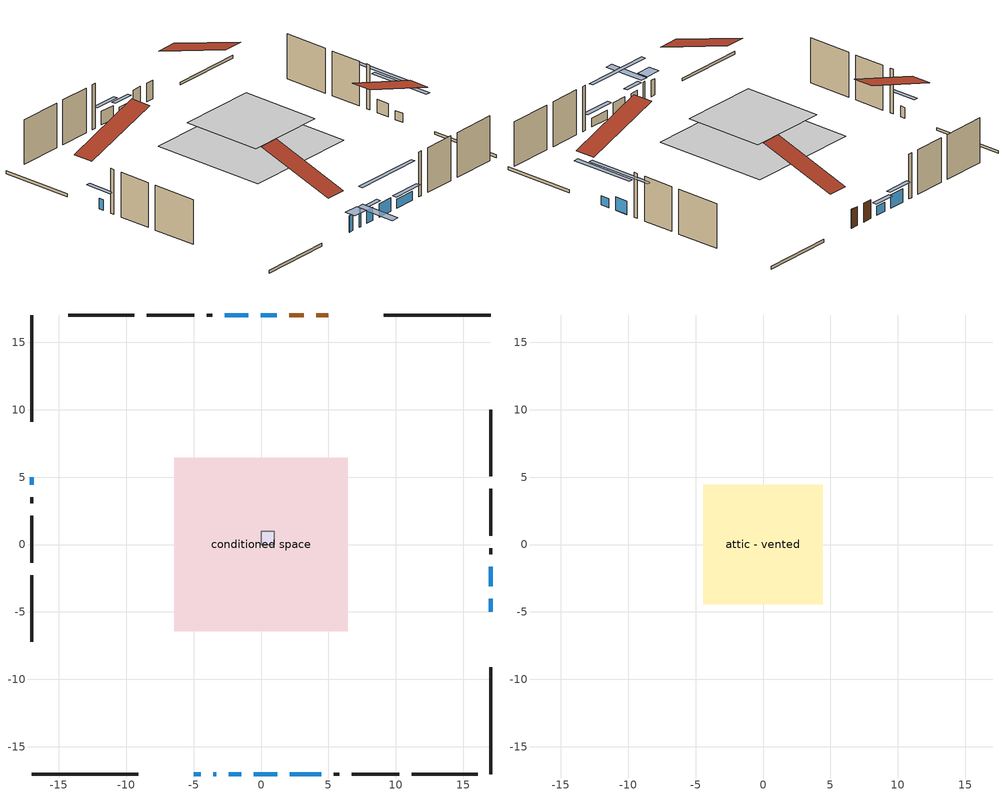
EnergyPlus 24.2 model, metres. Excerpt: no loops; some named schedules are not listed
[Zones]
conditioned space
 floor outside (Floor1 construction): -2.3,-2.3 -2.3,2.3 2.3,2.3 2.3,-2.3 z0.61
 floor adiabatic (AdiabaticFloorConstruction): -6.44,-6.44 -6.44,6.44 6.44,6.44 6.44,-6.44 z3.05
 wall outside (RimJoist1 construction): 17.03,17.03 9.13,17.03 / -17.03,-17.03 -9.13,-17.03 / -17.03,17.03 -17.03,9.13 / 17.03,-17.03 17.03,-9.13 z0.61:0.91
 wall outside (AdiabaticWallConstruction 1): 4.99,17.03 4.11,17.03 / 3.18,17.03 2.09,17.03 z0.61:2.64
 wall outside (AdiabaticWallConstruction): -4.99,-17.03 -4.47,-17.03 z0.61:2.39; 1.16,17.03 -0.01,17.03 / 17.03,-4.99 17.03,-4.02 / 2.13,-17.03 4.47,-17.03 z0.61:1.58; -0.93,17.03 -2.69,17.03 z0.61:2.08; -17.03,4.99 -17.03,4.43 z0.61:1.78; -3.55,-17.03 -3.32,-17.03 z0.61:2.62; -2.39,-17.03 -1.47,-17.03 / -0.55,-17.03 1.21,-17.03 / 17.03,-3.09 17.03,-1.64 z0.61:2.06
 wall outside (Wall1 construction): -3.62,17.03 -4.04,17.03 / 5.4,-17.03 5.82,-17.03 / -17.03,3.5 -17.03,3.08 / 17.03,-0.71 17.03,-0.29 z0.61:5.49
 wall outside (Wall2 construction): -4.97,17.03 -8.47,17.03 / 6.75,-17.03 10.25,-17.03 / -17.03,2.15 -17.03,-1.35 / 17.03,0.64 17.03,4.14 z0.61:5.49
 wall outside (Wall3 construction): -9.4,17.03 -14.31,17.03 / 11.18,-17.03 16.1,-17.03 / -17.03,-2.28 -17.03,-7.2 / 17.03,5.07 17.03,9.99 z0.61:5.49
 window (WindowConstruction 8): -4.98,-17.03 -4.48,-17.03 z0.61:2.39
 window (WindowConstruction 5): 1.16,17.03 -0.01,17.03 z0.61:1.58
 window (WindowConstruction 6): -0.93,17.03 -2.69,17.03 z0.61:2.08
 window (WindowConstruction 7): -17.03,4.98 -17.03,4.43 z0.61:1.78
 window (WindowConstruction 9): -3.55,-17.03 -3.32,-17.03 z0.61:2.62
 window (WindowConstruction): -2.39,-17.03 -1.48,-17.03 z0.61:2.06
 window (WindowConstruction 1): -0.55,-17.03 1.21,-17.03 z0.61:2.06
 window (WindowConstruction 2): 17.03,-4.98 17.03,-4.02 z0.61:1.58
 window (WindowConstruction 3): 17.03,-3.09 17.03,-1.64 z0.61:2.06
 window (WindowConstruction 4): 2.14,-17.03 4.47,-17.03 z0.61:1.58
 door (Door): 4.98,17.03 4.11,17.03 z0.61:2.64
 door (Door 1): 3.18,17.03 2.09,17.03 z0.61:2.64
 ceiling adiabatic (AdiabaticFloorConstruction): 6.44,-6.44 6.44,6.44 -6.44,6.44 -6.44,-6.44 z3.05
furnace airloop ret air zone
 floor adiabatic (AdiabaticConst): 0,0 0,1 1,1 1,0 z0
 wall adiabatic (AdiabaticConst): 0,1 0,0 1,0 1,1 0,1 z0:1
 ceiling adiabatic (AdiabaticConst): 1,0 1,1 0,1 0,0 z1
attic - vented
 floor to conditioned space (Floor2 construction Reversed): -4.45,-4.45 -4.45,4.45 4.45,4.45 4.45,-4.45 z5.49
 roof outside (Roof1 construction): 5.91,17.03,5.49 5.91,8.37,8.37 8.2,8.37,8.37 8.2,17.03,5.49; -5.91,-17.03,5.49 -5.91,-8.37,8.37 -8.2,-8.37,8.37 -8.2,-17.03,5.49; -17.03,5.91,5.49 -8.37,5.91,8.37 -8.37,8.2,8.37 -17.03,8.2,5.49; 17.03,-5.91,5.49 8.37,-5.91,8.37 8.37,-8.2,8.37 17.03,-8.2,5.49
shading: -3.87,-17.03 -5.59,-17.03 -5.59,-18.25 -3.87,-18.25 z3; -0.62,17.03 1.77,17.03 1.77,17.49 -0.62,17.49 z2.19; -3.3,17.03 -0.33,17.03 -0.33,17.49 -3.3,17.49 z2.69; -17.03,3.21 -17.03,6.2 -17.49,6.2 -17.49,3.21 z3; -3.02,-17.03 -3.85,-17.03 -3.85,-21.6 -3.02,-21.6 z2.91; -0.87,-17.03 -3,-17.03 -3,-17.49 -0.87,-17.49 z2.67; 4.26,-17.03 -3.6,-17.03 -3.6,-17.49 4.26,-17.49 z5.11; 17.03,-0.97 17.03,-8.04 17.49,-8.04 17.49,-0.97 z4.63; 17.03,1.41 17.03,-6.14 17.49,-6.14 17.49,1.41 z5.11; 5.08,-17.03 1.53,-17.03 1.53,-17.49 5.08,-17.49 z2.19
[Building]
Building 1: Terrain=Suburbs
[Site:Location]
Edmonton Intl AP_AB: Latitude {deg}=53.31; Longitude {deg}=-113.58; Time Zone {hr}=-7; Elevation {m}=723; Keep Site Location Information=Yes
[Site:GroundTemperature:Shallow]
-1.56185, -3.61833, -3.78302, -2.80711, 1.11059, 5.01004, 8.39065, 10.5322, 10.7141, 8.97234, 5.67794, 1.89811
[Site:WaterMainsTemperature]
Calculation Method=Schedule; Temperature Schedule=mains temperature schedule
[Material] Roughness=Rough; Thermal Absorptance=0.9
Name | Thickness {m} | Conductivity {W/m-K} | Density {kg/m3} | Specific Heat {J/kg-K} | Solar Absorptance | Visible Absorptance
asphalt or fiberglass shingles | 0.00635 | 0.162714 | 1121.4 | 1465.45 | 0.4 | 0.4
ceiling loosefill ins | 0.254 | 0.0480833 | 16.02 | 1046.75 | 0.7 | 0.7
ceiling stud and cavity | 0.1397 | 0.188449 | 65.682 | 1177.47 | 0.7 | 0.7
door material | 0.04445 | 0.0451087 | 512.64 | 1214.23 | 0.7 | 0.7
floor covering | 0.0127 | 0.0433444 | 54.468 | 1339.84 | 0.6 | 0.6
floor rigid ins | 0.103632 | 0.029427 | 32.04 | 1214.23 | 0.7 | 0.7
floor rigid ins 1; wall rigid ins 1 | 0.512978 | 0.029427 | 32.04 | 1214.23 | 0.7 | 0.7
floor stud and cavity | 0.1397 | 0.167309 | 92.3553 | 1139.71 | 0.7 | 0.7
floor stud and cavity 1 | 0.1397 | 1.75129 | 37.0049 | 1207.88 | 0.7 | 0.7
furniture material conditioned space 1 | 0.1524 | 0.115458 | 640.8 | 1214.23 | 0.6 | 0.6
gypsum board | 0.0127 | 0.160291 | 801 | 837.4 | 0.6 | 0.6
osb sheathing 0.5 in. | 0.0127 | 0.115458 | 512.64 | 1214.23 | 0.7 | 0.7
osb sheathing 0.75 in. | 0.01905 | 0.115458 | 512.64 | 1214.23 | 0.7 | 0.7
osb sheathing 2.0 in. | 0.0508 | 0.115458 | 512.64 | 1214.23 | 0.7 | 0.7
rim joist rigid ins; wall rigid ins | 0.051816 | 0.029427 | 32.04 | 1214.23 | 0.7 | 0.7
rim joist stud and cavity | 0.0508 | 0.040317 | 125.044 | 1163.47 | 0.6 | 0.6
wall stud and cavity | 0.1397 | 0.269865 | 139.0536 | 1170.24 | 0.7 | 0.7
wall stud and cavity 1 | 0.1397 | 0.211572 | 139.0536 | 1170.24 | 0.7 | 0.7
wall stud and cavity 2 | 0.1397 | 0.215013 | 139.0536 | 1170.24 | 0.7 | 0.7
wall stud and cavity 3 | 0.0889 | 0.380278 | 52.3479 | 1209.89 | 0.7 | 0.7
wall stud and cavity 4 | 0.0889 | 0.391764 | 83.0341 | 1211.67 | 0.7 | 0.7
wood siding | 0.0254 | 0.102417 | 544.68 | 1172.36 | 0.4 | 0.4
wood siding 1; wood siding 2; wood siding 3 | 0.0254 | 0.102417 | 544.68 | 1172.36 | 0.7 | 0.7
[Material:NoMass]
Adiabatic: Roughness=Rough; Thermal Resistance {m2-K/W}=176.1; Thermal Absorptance=0.9; Solar Absorptance=0.7; Visible Absorptance=0.7
[WindowMaterial:SimpleGlazingSystem]
Name | U-Factor {W/m2-K} | Solar Heat Gain Coefficient
WindowMaterial | 2.16502 | 0.56
WindowMaterial 1 | 2.08042 | 0.64
WindowMaterial 2 | 2.27063 | 0.48
WindowMaterial 3 | 2.086665 | 0.64
WindowMaterial 4 | 2.245649 | 0.51
WindowMaterial 5 | 2.07985 | 0.64
WindowMaterial 6 | 2.15083 | 0.57
WindowMaterial 7 | 2.14856 | 0.57
WindowMaterial 8 | 2.27631 | 0.45
[Construction]
AdiabaticConst: Adiabatic
AdiabaticFloorConstruction: floor stud and cavity 1, floor rigid ins 1, osb sheathing 0.75 in., floor covering
AdiabaticWallConstruction: wood siding 2, wall rigid ins 1, wall stud and cavity 3, gypsum board
AdiabaticWallConstruction 1: wood siding 3, wall rigid ins 1, wall stud and cavity 3, gypsum board
Door; Door 1: door material
Floor1 construction: floor stud and cavity, floor rigid ins, osb sheathing 0.75 in., floor covering
Floor2 construction Reversed: gypsum board, ceiling stud and cavity, ceiling loosefill ins
furniture construction conditioned space 1: furniture material conditioned space 1
PartitionWallConstruction: gypsum board, wall stud and cavity 4, gypsum board
RimJoist1 construction: wood siding 1, rim joist rigid ins, osb sheathing 2.0 in., rim joist stud and cavity
Roof1 construction: asphalt or fiberglass shingles
Wall1 construction: wood siding, wall rigid ins, osb sheathing 0.5 in., wall stud and cavity, gypsum board
Wall2 construction: wood siding, wall rigid ins, osb sheathing 0.5 in., wall stud and cavity 1, gypsum board
Wall3 construction: wood siding, wall rigid ins, osb sheathing 0.5 in., wall stud and cavity 2, gypsum board
WindowConstruction: WindowMaterial
WindowConstruction 1: WindowMaterial 1
WindowConstruction 2: WindowMaterial 2
WindowConstruction 3: WindowMaterial 3
WindowConstruction 4; WindowConstruction 5: WindowMaterial 4
WindowConstruction 6: WindowMaterial 5
WindowConstruction 7: WindowMaterial 6
WindowConstruction 8: WindowMaterial 7
WindowConstruction 9: WindowMaterial 8
[Zone] Multiplier=1
Name | Volume {m3} | Part of Total Floor Area
attic - vented | 37.0496 | Yes
conditioned space | 554.1 | Yes
furnace airloop ret air zone | 1 | No
[Space]
Name | Zone | Volume {m3} | Space Type
attic - vented 1 | attic - vented | 37.0496
conditioned space 1 | conditioned space | 554.1
furnace airloop ret air space | furnace airloop ret air zone |  | Plenum Space Type
[OtherEquipment] Design Level Calculation Method=EquipmentLevel
Name | Fuel Type | Zone or ZoneList or Space or SpaceList | Schedule | Design Level {W} | Fraction Latent | Fraction Radiant | Fraction Lost
furnace airloop_0 RetCondToDZ; furnace airloop_0 SupCondToDZ; furnace airloop_0 SupSensLkToDZ | None | attic - vented 1 | Always On Discrete | 0 | 0 | 0 | 0
furnace airloop_0 SupLatLkToDZ | None | attic - vented 1 | Always On Discrete | 0 | 1 | 0 | 0
clothes dryer 1 | Electricity | conditioned space 1 | clothes dryer schedule | 0 | 0.015 | 0.081 | 0.85
cooking range 1 | Electricity | conditioned space 1 | cooking range schedule | 0 | 0.08 | 0.432 | 0.2
furnace airloop_0 SupCondToLv; furnace airloop_0 SupSensLkToCond; mech vent house fan sensible load | None | conditioned space 1 | Always On Discrete | 0 | 0 | 0 | 0
furnace airloop_0 SupLatLkToCond; mech vent house fan latent load | None | conditioned space 1 | Always On Discrete | 0 | 1 | 0 | 0
general water use latent | None | conditioned space 1 | general water use schedule | 62.594 | 1 | 0 | 0
general water use sensible | None | conditioned space 1 | general water use schedule | -61.6891 | 0 | 0.6 | 0
water heater energy adjustment1 | NaturalGas | conditioned space 1 | Always On Discrete | 0.01 | 0 | 0 | 1
furnace airloop_0 RetCondToRP; furnace airloop_0 RetSensLkToRP | None | furnace airloop ret air space | Always On Discrete | 0 | 0 | 0 | 0
furnace airloop_0 RetLatLkToRP | None | furnace airloop ret air space | Always On Discrete | 0 | 1 | 0 | 0
[ZoneInfiltration:DesignFlowRate] Schedule=Always On Discrete; Design Flow Rate Calculation Method=Flow/Zone; Design Flow Rate {m3/s}=0
Name | Zone or ZoneList or Space or SpaceList
attic_vented 1 duct leakage imbalance infil flow | attic - vented 1
infil flow; natural vent flow; whole house fan flow | conditioned space 1
[ZoneInfiltration:EffectiveLeakageArea]
infil attic - vented 1: Zone or Space=attic - vented 1; Schedule=Always On Discrete; Effective Air Leakage Area {cm2}=2749.91; Stack Coefficient=0.000200743; Wind Coefficient=9.57284e-06
[ZoneMixing] Schedule=Always On Continuous; Design Flow Rate Calculation Method=Flow/Zone; Design Flow Rate {m3/s}=0
Name | Zone or Space | Source Zone or Space
furnace airloop_0 ZoneMixCondToDZ mix; whole house fan mix | attic - vented | conditioned space
furnace airloop_0 ZoneMixDZToCond mix | conditioned space | attic - vented
[InternalMass] Zone or ZoneList=conditioned space; Space or SpaceList=conditioned space 1
Name | Construction | Surface Area {m2}
furniture mass conditioned space 1 | furniture construction conditioned space 1 | 74.8401
partition wall mass | PartitionWallConstruction | 187.1
[Lights]
interior lighting: Zone or ZoneList or Space or SpaceList=conditioned space 1; Schedule=interior lighting schedule; Design Level Calculation Method=LightingLevel; Lighting Level {W}=343.2; Return Air Fraction=0; Fraction Radiant=0.6; Fraction Visible=0.2; Fraction Replaceable=1
[People]
occupants: Zone or ZoneList or Space or SpaceList=conditioned space 1; Number of People Schedule=occupants schedule; Number of People Calculation Method=People; Number of People=3; Fraction Radiant=0.314171; Sensible Heat Fraction=0.56303; Activity Level Schedule=occupants activity schedule; Carbon Dioxide Generation Rate {m3/s-W}=0; Enable ASHRAE 55 Comfort Warnings=No; Mean Radiant Temperature Calculation Type=EnclosureAveraged
[ElectricEquipment] Zone or ZoneList or Space or SpaceList=conditioned space 1; Design Level Calculation Method=EquipmentLevel
Name | Schedule | Design Level {W} | Fraction Latent | Fraction Radiant | Fraction Lost
clothes dryer | clothes dryer schedule | 140.772 | 0.015 | 0.081 | 0.85
clothes washer | clothes washer schedule | 32.1985 | 0.03 | 0.162 | 0.7
cooking range | cooking range schedule | 215.147 | 0.08 | 0.432 | 0.2
dishwasher | dishwasher schedule | 66.8632 | 0.3 | 0.18 | 0.4
fridge | fridge schedule | 72.9452 | 0 | 0.6 | 0
mech vent bath fan 0 | mech vent bath fan 0 schedule | 50.2 | 0 | 0 | 1
mech vent bath fan 1 | mech vent bath fan 1 schedule | 50.2 | 0 | 0 | 1
mech vent bath fan 2 | mech vent bath fan 2 schedule | 50.2 | 0 | 0 | 1
mech vent house fan | mech vent house fan schedule | 0 | 0 | 0 | 1
mech vent house fan cfis | mech vent house fan cfis schedule | 0 | 0 | 0 | 0
mech vent range fan 0 | mech vent range fan 0 schedule | 57 | 0 | 0 | 1
misc plug loads | misc plug loads schedule | 494.7 | 0.045 | 0.513 | 0.1
whole house fan | Always On Discrete | 0 | 0 | 0 | 1
[SpaceList]
Plenum Space Type: furnace airloop ret air space
[AirLoopHVAC:ReturnPlenum]
Air Loop HVAC Return Plenum 1: Zone=furnace airloop ret air zone
[Exterior:Lights]
exterior lighting: Schedule=exterior lighting schedule; Design Level {W}=75.6
[EnergyManagementSystem:Sensor] Output:Variable or Output:Meter Index Key=attic - vented
Name | Output:Variable or Output:Meter
furnace_airloop_0_DZ_T_s | Zone Air Temperature
furnace_airloop_0_DZ_W_s | Zone Mean Air Humidity Ratio
[Schedule:Constant]
Name | Hourly Value
Always On Discrete; Always On Continuous; mech vent house fan schedule; mech vent house fan cfis schedule | 1
occupants activity schedule | 117.228
fridge schedule | 0
[Schedule:Week:Daily]
interior lighting schedule Week Rule - Jan1-Jan27: interior lighting schedule day, interior lighting schedule day, interior lighting schedule day, interior lighting schedule day, interior lighting schedule day, interior lighting schedule day, interior lighting schedule day, interior lighting schedule default day, interior lighting schedule default day, interior lighting schedule default day, interior lighting schedule default day, interior lighting schedule default day
interior lighting schedule Week Rule - Jan28-Feb3: interior lighting schedule day, interior lighting schedule day, interior lighting schedule day, interior lighting schedule day, interior lighting schedule day 1, interior lighting schedule day 1, interior lighting schedule day 1, interior lighting schedule default day, interior lighting schedule default day, interior lighting schedule default day, interior lighting schedule default day, interior lighting schedule default day
interior lighting schedule Week Rule - Feb4-Feb24: interior lighting schedule day 1, interior lighting schedule day 1, interior lighting schedule day 1, interior lighting schedule day 1, interior lighting schedule day 1, interior lighting schedule day 1, interior lighting schedule day 1, interior lighting schedule default day, interior lighting schedule default day, interior lighting schedule default day, interior lighting schedule default day, interior lighting schedule default day
interior lighting schedule Week Rule - Feb25-Mar3: interior lighting schedule day 1, interior lighting schedule day 1, interior lighting schedule day 1, interior lighting schedule day 1, interior lighting schedule day 2, interior lighting schedule day 2, interior lighting schedule day 2, interior lighting schedule default day, interior lighting schedule default day, interior lighting schedule default day, interior lighting schedule default day, interior lighting schedule default day
interior lighting schedule Week Rule - Mar4-Mar31: interior lighting schedule day 2, interior lighting schedule day 2, interior lighting schedule day 2, interior lighting schedule day 2, interior lighting schedule day 2, interior lighting schedule day 2, interior lighting schedule day 2, interior lighting schedule default day, interior lighting schedule default day, interior lighting schedule default day, interior lighting schedule default day, interior lighting schedule default day
interior lighting schedule Week Rule - Apr1-Apr28: interior lighting schedule day 3, interior lighting schedule day 3, interior lighting schedule day 3, interior lighting schedule day 3, interior lighting schedule day 3, interior lighting schedule day 3, interior lighting schedule day 3, interior lighting schedule default day, interior lighting schedule default day, interior lighting schedule default day, interior lighting schedule default day, interior lighting schedule default day
interior lighting schedule Week Rule - Apr29-May5: interior lighting schedule day 3, interior lighting schedule day 3, interior lighting schedule day 4, interior lighting schedule day 4, interior lighting schedule day 4, interior lighting schedule day 4, interior lighting schedule day 4, interior lighting schedule default day, interior lighting schedule default day, interior lighting schedule default day, interior lighting schedule default day, interior lighting schedule default day
interior lighting schedule Week Rule - May6-May26: interior lighting schedule day 4, interior lighting schedule day 4, interior lighting schedule day 4, interior lighting schedule day 4, interior lighting schedule day 4, interior lighting schedule day 4, interior lighting schedule day 4, interior lighting schedule default day, interior lighting schedule default day, interior lighting schedule default day, interior lighting schedule default day, interior lighting schedule default day
interior lighting schedule Week Rule - May27-Jun2: interior lighting schedule day 4, interior lighting schedule day 4, interior lighting schedule day 4, interior lighting schedule day 4, interior lighting schedule day 4, interior lighting schedule day 5, interior lighting schedule day 5, interior lighting schedule default day, interior lighting schedule default day, interior lighting schedule default day, interior lighting schedule default day, interior lighting schedule default day
interior lighting schedule Week Rule - Jun3-Jun30: interior lighting schedule day 5, interior lighting schedule day 5, interior lighting schedule day 5, interior lighting schedule day 5, interior lighting schedule day 5, interior lighting schedule day 5, interior lighting schedule day 5, interior lighting schedule default day, interior lighting schedule default day, interior lighting schedule default day, interior lighting schedule default day, interior lighting schedule default day
interior lighting schedule Week Rule - Jul1-Jul28: interior lighting schedule day 6, interior lighting schedule day 6, interior lighting schedule day 6, interior lighting schedule day 6, interior lighting schedule day 6, interior lighting schedule day 6, interior lighting schedule day 6, interior lighting schedule default day, interior lighting schedule default day, interior lighting schedule default day, interior lighting schedule default day, interior lighting schedule default day
interior lighting schedule Week Rule - Jul29-Aug4: interior lighting schedule day 6, interior lighting schedule day 6, interior lighting schedule day 6, interior lighting schedule day 7, interior lighting schedule day 7, interior lighting schedule day 7, interior lighting schedule day 7, interior lighting schedule default day, interior lighting schedule default day, interior lighting schedule default day, interior lighting schedule default day, interior lighting schedule default day
interior lighting schedule Week Rule - Aug5-Aug25: interior lighting schedule day 7, interior lighting schedule day 7, interior lighting schedule day 7, interior lighting schedule day 7, interior lighting schedule day 7, interior lighting schedule day 7, interior lighting schedule day 7, interior lighting schedule default day, interior lighting schedule default day, interior lighting schedule default day, interior lighting schedule default day, interior lighting schedule default day
interior lighting schedule Week Rule - Aug26-Sep1: interior lighting schedule day 7, interior lighting schedule day 7, interior lighting schedule day 7, interior lighting schedule day 7, interior lighting schedule day 7, interior lighting schedule day 7, interior lighting schedule day 8, interior lighting schedule default day, interior lighting schedule default day, interior lighting schedule default day, interior lighting schedule default day, interior lighting schedule default day
interior lighting schedule Week Rule - Sep2-Sep29: interior lighting schedule day 8, interior lighting schedule day 8, interior lighting schedule day 8, interior lighting schedule day 8, interior lighting schedule day 8, interior lighting schedule day 8, interior lighting schedule day 8, interior lighting schedule default day, interior lighting schedule default day, interior lighting schedule default day, interior lighting schedule default day, interior lighting schedule default day
interior lighting schedule Week Rule - Sep30-Oct6: interior lighting schedule day 8, interior lighting schedule day 9, interior lighting schedule day 9, interior lighting schedule day 9, interior lighting schedule day 9, interior lighting schedule day 9, interior lighting schedule day 9, interior lighting schedule default day, interior lighting schedule default day, interior lighting schedule default day, interior lighting schedule default day, interior lighting schedule default day
interior lighting schedule Week Rule - Oct7-Oct27: interior lighting schedule day 9, interior lighting schedule day 9, interior lighting schedule day 9, interior lighting schedule day 9, interior lighting schedule day 9, interior lighting schedule day 9, interior lighting schedule day 9, interior lighting schedule default day, interior lighting schedule default day, interior lighting schedule default day, interior lighting schedule default day, interior lighting schedule default day
interior lighting schedule Week Rule - Oct28-Nov3: interior lighting schedule day 9, interior lighting schedule day 9, interior lighting schedule day 9, interior lighting schedule day 9, interior lighting schedule day 10, interior lighting schedule day 10, interior lighting schedule day 10, interior lighting schedule default day, interior lighting schedule default day, interior lighting schedule default day, interior lighting schedule default day, interior lighting schedule default day
interior lighting schedule Week Rule - Nov4-Nov24: interior lighting schedule day 10, interior lighting schedule day 10, interior lighting schedule day 10, interior lighting schedule day 10, interior lighting schedule day 10, interior lighting schedule day 10, interior lighting schedule day 10, interior lighting schedule default day, interior lighting schedule default day, interior lighting schedule default day, interior lighting schedule default day, interior lighting schedule default day
interior lighting schedule Week Rule - Nov25-Dec1: interior lighting schedule day 10, interior lighting schedule day 10, interior lighting schedule day 10, interior lighting schedule day 10, interior lighting schedule day 10, interior lighting schedule day 10, interior lighting schedule day 11, interior lighting schedule default day, interior lighting schedule default day, interior lighting schedule default day, interior lighting schedule default day, interior lighting schedule default day
interior lighting schedule Week Rule - Dec2-Dec31: interior lighting schedule day 11, interior lighting schedule day 11, interior lighting schedule day 11, interior lighting schedule day 11, interior lighting schedule day 11, interior lighting schedule day 11, interior lighting schedule day 11, interior lighting schedule default day, interior lighting schedule default day, interior lighting schedule default day, interior lighting schedule default day, interior lighting schedule default day
occupants schedule Week Rule - Jan1-Dec31: occupants schedule day, occupants schedule day, occupants schedule day, occupants schedule day, occupants schedule day, occupants schedule day, occupants schedule day, occupants schedule default day, occupants schedule default day, occupants schedule default day, occupants schedule default day, occupants schedule default day
clothes dryer schedule Week Rule - Jan1-Dec31: clothes dryer schedule day, clothes dryer schedule day, clothes dryer schedule day, clothes dryer schedule day, clothes dryer schedule day, clothes dryer schedule day, clothes dryer schedule day, clothes dryer schedule default day, clothes dryer schedule default day, clothes dryer schedule default day, clothes dryer schedule default day, clothes dryer schedule default day
clothes washer schedule Week Rule - Jan1-Dec31: clothes washer schedule day, clothes washer schedule day, clothes washer schedule day, clothes washer schedule day, clothes washer schedule day, clothes washer schedule day, clothes washer schedule day, clothes washer schedule default day, clothes washer schedule default day, clothes washer schedule default day, clothes washer schedule default day, clothes washer schedule default day
cooking range schedule Week Rule - Jan1-Dec31: cooking range schedule day, cooking range schedule day, cooking range schedule day, cooking range schedule day, cooking range schedule day, cooking range schedule day, cooking range schedule day, cooking range schedule default day, cooking range schedule default day, cooking range schedule default day, cooking range schedule default day, cooking range schedule default day
dishwasher schedule Week Rule - Jan1-Dec31: dishwasher schedule day, dishwasher schedule day, dishwasher schedule day, dishwasher schedule day, dishwasher schedule day, dishwasher schedule day, dishwasher schedule day, dishwasher schedule default day, dishwasher schedule default day, dishwasher schedule default day, dishwasher schedule default day, dishwasher schedule default day
mech vent bath fan 0 schedule Week Rule - Jan1-Dec31: mech vent bath fan 0 schedule day, mech vent bath fan 0 schedule day, mech vent bath fan 0 schedule day, mech vent bath fan 0 schedule day, mech vent bath fan 0 schedule day, mech vent bath fan 0 schedule day, mech vent bath fan 0 schedule day, mech vent bath fan 0 schedule default day, mech vent bath fan 0 schedule default day, mech vent bath fan 0 schedule default day, mech vent bath fan 0 schedule default day, mech vent bath fan 0 schedule default day
mech vent bath fan 1 schedule Week Rule - Jan1-Dec31: mech vent bath fan 1 schedule day, mech vent bath fan 1 schedule day, mech vent bath fan 1 schedule day, mech vent bath fan 1 schedule day, mech vent bath fan 1 schedule day, mech vent bath fan 1 schedule day, mech vent bath fan 1 schedule day, mech vent bath fan 1 schedule default day, mech vent bath fan 1 schedule default day, mech vent bath fan 1 schedule default day, mech vent bath fan 1 schedule default day, mech vent bath fan 1 schedule default day
mech vent bath fan 2 schedule Week Rule - Jan1-Dec31: mech vent bath fan 2 schedule day, mech vent bath fan 2 schedule day, mech vent bath fan 2 schedule day, mech vent bath fan 2 schedule day, mech vent bath fan 2 schedule day, mech vent bath fan 2 schedule day, mech vent bath fan 2 schedule day, mech vent bath fan 2 schedule default day, mech vent bath fan 2 schedule default day, mech vent bath fan 2 schedule default day, mech vent bath fan 2 schedule default day, mech vent bath fan 2 schedule default day
mech vent range fan 0 schedule Week Rule - Jan1-Dec31: mech vent range fan 0 schedule day, mech vent range fan 0 schedule day, mech vent range fan 0 schedule day, mech vent range fan 0 schedule day, mech vent range fan 0 schedule day, mech vent range fan 0 schedule day, mech vent range fan 0 schedule day, mech vent range fan 0 schedule default day, mech vent range fan 0 schedule default day, mech vent range fan 0 schedule default day, mech vent range fan 0 schedule default day, mech vent range fan 0 schedule default day
misc plug loads schedule Week Rule - Jan1-Dec31: misc plug loads schedule day, misc plug loads schedule day, misc plug loads schedule day, misc plug loads schedule day, misc plug loads schedule day, misc plug loads schedule day, misc plug loads schedule day, misc plug loads schedule default day, misc plug loads schedule default day, misc plug loads schedule default day, misc plug loads schedule default day, misc plug loads schedule default day
general water use schedule Week Rule - Jan1-Dec31: general water use schedule day, general water use schedule day, general water use schedule day, general water use schedule day, general water use schedule day, general water use schedule day, general water use schedule day, general water use schedule default day, general water use schedule default day, general water use schedule default day, general water use schedule default day, general water use schedule default day
exterior lighting schedule Week Rule - Jan1-Jan27: exterior lighting schedule day, exterior lighting schedule day, exterior lighting schedule day, exterior lighting schedule day, exterior lighting schedule day, exterior lighting schedule day, exterior lighting schedule day, exterior lighting schedule default day, exterior lighting schedule default day, exterior lighting schedule default day, exterior lighting schedule default day, exterior lighting schedule default day
exterior lighting schedule Week Rule - Jan28-Feb3: exterior lighting schedule day, exterior lighting schedule day, exterior lighting schedule day, exterior lighting schedule day, exterior lighting schedule day 1, exterior lighting schedule day 1, exterior lighting schedule day 1, exterior lighting schedule default day, exterior lighting schedule default day, exterior lighting schedule default day, exterior lighting schedule default day, exterior lighting schedule default day
exterior lighting schedule Week Rule - Feb4-Feb24: exterior lighting schedule day 1, exterior lighting schedule day 1, exterior lighting schedule day 1, exterior lighting schedule day 1, exterior lighting schedule day 1, exterior lighting schedule day 1, exterior lighting schedule day 1, exterior lighting schedule default day, exterior lighting schedule default day, exterior lighting schedule default day, exterior lighting schedule default day, exterior lighting schedule default day
exterior lighting schedule Week Rule - Feb25-Mar3: exterior lighting schedule day 1, exterior lighting schedule day 1, exterior lighting schedule day 1, exterior lighting schedule day 1, exterior lighting schedule day 2, exterior lighting schedule day 2, exterior lighting schedule day 2, exterior lighting schedule default day, exterior lighting schedule default day, exterior lighting schedule default day, exterior lighting schedule default day, exterior lighting schedule default day
exterior lighting schedule Week Rule - Mar4-Mar31: exterior lighting schedule day 2, exterior lighting schedule day 2, exterior lighting schedule day 2, exterior lighting schedule day 2, exterior lighting schedule day 2, exterior lighting schedule day 2, exterior lighting schedule day 2, exterior lighting schedule default day, exterior lighting schedule default day, exterior lighting schedule default day, exterior lighting schedule default day, exterior lighting schedule default day
exterior lighting schedule Week Rule - Apr1-Apr28: exterior lighting schedule day 3, exterior lighting schedule day 3, exterior lighting schedule day 3, exterior lighting schedule day 3, exterior lighting schedule day 3, exterior lighting schedule day 3, exterior lighting schedule day 3, exterior lighting schedule default day, exterior lighting schedule default day, exterior lighting schedule default day, exterior lighting schedule default day, exterior lighting schedule default day
exterior lighting schedule Week Rule - Apr29-May5: exterior lighting schedule day 3, exterior lighting schedule day 3, exterior lighting schedule day 4, exterior lighting schedule day 4, exterior lighting schedule day 4, exterior lighting schedule day 4, exterior lighting schedule day 4, exterior lighting schedule default day, exterior lighting schedule default day, exterior lighting schedule default day, exterior lighting schedule default day, exterior lighting schedule default day
exterior lighting schedule Week Rule - May6-May26: exterior lighting schedule day 4, exterior lighting schedule day 4, exterior lighting schedule day 4, exterior lighting schedule day 4, exterior lighting schedule day 4, exterior lighting schedule day 4, exterior lighting schedule day 4, exterior lighting schedule default day, exterior lighting schedule default day, exterior lighting schedule default day, exterior lighting schedule default day, exterior lighting schedule default day
exterior lighting schedule Week Rule - May27-Jun2: exterior lighting schedule day 4, exterior lighting schedule day 4, exterior lighting schedule day 4, exterior lighting schedule day 4, exterior lighting schedule day 4, exterior lighting schedule day 5, exterior lighting schedule day 5, exterior lighting schedule default day, exterior lighting schedule default day, exterior lighting schedule default day, exterior lighting schedule default day, exterior lighting schedule default day
exterior lighting schedule Week Rule - Jun3-Jun30: exterior lighting schedule day 5, exterior lighting schedule day 5, exterior lighting schedule day 5, exterior lighting schedule day 5, exterior lighting schedule day 5, exterior lighting schedule day 5, exterior lighting schedule day 5, exterior lighting schedule default day, exterior lighting schedule default day, exterior lighting schedule default day, exterior lighting schedule default day, exterior lighting schedule default day
exterior lighting schedule Week Rule - Jul1-Jul28: exterior lighting schedule day 6, exterior lighting schedule day 6, exterior lighting schedule day 6, exterior lighting schedule day 6, exterior lighting schedule day 6, exterior lighting schedule day 6, exterior lighting schedule day 6, exterior lighting schedule default day, exterior lighting schedule default day, exterior lighting schedule default day, exterior lighting schedule default day, exterior lighting schedule default day
[Schedule:Year]
interior lighting schedule: interior lighting schedule Week Rule - Jan1-Jan27, 1, 1, 1, 27, interior lighting schedule Week Rule - Jan28-Feb3, 1, 28, 2, 3, interior lighting schedule Week Rule - Feb4-Feb24, 2, 4, 2, 24, interior lighting schedule Week Rule - Feb25-Mar3, 2, 25, 3, 3, interior lighting schedule Week Rule - Mar4-Mar31, 3, 4, 3, 31, interior lighting schedule Week Rule - Apr1-Apr28, 4, 1, 4, 28, interior lighting schedule Week Rule - Apr29-May5, 4, 29, 5, 5, interior lighting schedule Week Rule - May6-May26, 5, 6, 5, 26, interior lighting schedule Week Rule - May27-Jun2, 5, 27, 6, 2, interior lighting schedule Week Rule - Jun3-Jun30, 6, 3, 6, 30, interior lighting schedule Week Rule - Jul1-Jul28, 7, 1, 7, 28, interior lighting schedule Week Rule - Jul29-Aug4, 7, 29, 8, 4, interior lighting schedule Week Rule - Aug5-Aug25, 8, 5, 8, 25, interior lighting schedule Week Rule - Aug26-Sep1, 8, 26, 9, 1, interior lighting schedule Week Rule - Sep2-Sep29, 9, 2, 9, 29, interior lighting schedule Week Rule - Sep30-Oct6, 9, 30, 10, 6, interior lighting schedule Week Rule - Oct7-Oct27, 10, 7, 10, 27, interior lighting schedule Week Rule - Oct28-Nov3, 10, 28, 11, 3, interior lighting schedule Week Rule - Nov4-Nov24, 11, 4, 11, 24, interior lighting schedule Week Rule - Nov25-Dec1, 11, 25, 12, 1, interior lighting schedule Week Rule - Dec2-Dec31, 12, 2, 12, 31
occupants schedule: occupants schedule Week Rule - Jan1-Dec31, 1, 1, 12, 31
clothes dryer schedule: clothes dryer schedule Week Rule - Jan1-Dec31, 1, 1, 12, 31
clothes washer schedule: clothes washer schedule Week Rule - Jan1-Dec31, 1, 1, 12, 31
cooking range schedule: cooking range schedule Week Rule - Jan1-Dec31, 1, 1, 12, 31
dishwasher schedule: dishwasher schedule Week Rule - Jan1-Dec31, 1, 1, 12, 31
mech vent bath fan 0 schedule: mech vent bath fan 0 schedule Week Rule - Jan1-Dec31, 1, 1, 12, 31
mech vent bath fan 1 schedule: mech vent bath fan 1 schedule Week Rule - Jan1-Dec31, 1, 1, 12, 31
mech vent bath fan 2 schedule: mech vent bath fan 2 schedule Week Rule - Jan1-Dec31, 1, 1, 12, 31
mech vent range fan 0 schedule: mech vent range fan 0 schedule Week Rule - Jan1-Dec31, 1, 1, 12, 31
misc plug loads schedule: misc plug loads schedule Week Rule - Jan1-Dec31, 1, 1, 12, 31
general water use schedule: general water use schedule Week Rule - Jan1-Dec31, 1, 1, 12, 31
exterior lighting schedule: exterior lighting schedule Week Rule - Jan1-Jan27, 1, 1, 1, 27, exterior lighting schedule Week Rule - Jan28-Feb3, 1, 28, 2, 3, exterior lighting schedule Week Rule - Feb4-Feb24, 2, 4, 2, 24, exterior lighting schedule Week Rule - Feb25-Mar3, 2, 25, 3, 3, exterior lighting schedule Week Rule - Mar4-Mar31, 3, 4, 3, 31, exterior lighting schedule Week Rule - Apr1-Apr28, 4, 1, 4, 28, exterior lighting schedule Week Rule - Apr29-May5, 4, 29, 5, 5, exterior lighting schedule Week Rule - May6-May26, 5, 6, 5, 26, exterior lighting schedule Week Rule - May27-Jun2, 5, 27, 6, 2, exterior lighting schedule Week Rule - Jun3-Jun30, 6, 3, 6, 30, exterior lighting schedule Week Rule - Jul1-Jul28, 7, 1, 7, 28, exterior lighting schedule Week Rule - Jul29-Aug4, 7, 29, 8, 4, exterior lighting schedule Week Rule - Aug5-Aug25, 8, 5, 8, 25, exterior lighting schedule Week Rule - Aug26-Sep1, 8, 26, 9, 1, exterior lighting schedule Week Rule - Sep2-Sep29, 9, 2, 9, 29, exterior lighting schedule Week Rule - Sep30-Oct6, 9, 30, 10, 6, exterior lighting schedule Week Rule - Oct7-Oct27, 10, 7, 10, 27, exterior lighting schedule Week Rule - Oct28-Nov3, 10, 28, 11, 3, exterior lighting schedule Week Rule - Nov4-Nov24, 11, 4, 11, 24, exterior lighting schedule Week Rule - Nov25-Dec1, 11, 25, 12, 1, exterior lighting schedule Week Rule - Dec2-Dec31, 12, 2, 12, 31
[Schedule:Compact]
mains temperature schedule: Through: 01/01, For: AllDays, Until: 24:00, 3.97167, Through: 01/02, For: AllDays, Until: 24:00, 3.90778, Through: 01/03, For: AllDays, Until: 24:00, 3.84556, Through: 01/04, For: AllDays, Until: 24:00, 3.78389, Through: 01/05, For: AllDays, Until: 24:00, 3.72278, Through: 01/06, For: AllDays, Until: 24:00, 3.66278, Through: 01/07, For: AllDays, Until: 24:00, 3.60389, Through: 01/08, For: AllDays, Until: 24:00, 3.54556, Through: 01/09, For: AllDays, Until: 24:00, 3.48833, Through: 01/10, For: AllDays, Until: 24:00, 3.43167, Through: 01/11, For: AllDays, Until: 24:00, 3.37611, Through: 01/12, For: AllDays, Until: 24:00, 3.32167, Through: 01/13, For: AllDays, Until: 24:00, 3.26833, Through: 01/14, For: AllDays, Until: 24:00, 3.21556, Through: 01/15, For: AllDays, Until: 24:00, 3.16444, Through: 01/16, For: AllDays, Until: 24:00, 3.11389, Through: 01/17, For: AllDays, Until: 24:00, 3.06444, Through: 01/18, For: AllDays, Until: 24:00, 3.01611, Through: 01/19, For: AllDays, Until: 24:00, 2.96889, Through: 01/20, For: AllDays, Until: 24:00, 2.92278, Through: 01/21, For: AllDays, Until: 24:00, 2.87722, Through: 01/22, For: AllDays, Until: 24:00, 2.83333, Through: 01/23, For: AllDays, Until: 24:00, 2.79056, Through: 01/24, For: AllDays, Until: 24:00, 2.74889, Through: 01/25, For: AllDays, Until: 24:00, 2.70833, Through: 01/26, For: AllDays, Until: 24:00, 2.66889, Through: 01/27, For: AllDays, Until: 24:00, 2.63056, Through: 01/28, For: AllDays, Until: 24:00, 2.59333, Through: 01/29, For: AllDays, Until: 24:00, 2.55778, Through: 01/30, For: AllDays, Until: 24:00, 2.52278, Through: 01/31, For: AllDays, Until: 24:00, 2.48944, Through: 02/01, For: AllDays, Until: 24:00, 2.45722, Through: 02/02, For: AllDays, Until: 24:00, 2.42611, Through: 02/03, For: AllDays, Until: 24:00, 2.39667, Through: 02/04, For: AllDays, Until: 24:00, 2.36833, Through: 02/05, For: AllDays, Until: 24:00, 2.34111, Through: 02/06, For: AllDays, Until: 24:00, 2.315, Through: 02/07, For: AllDays, Until: 24:00, 2.29056, Through: 02/08, For: AllDays, Until: 24:00, 2.26722, Through: 02/09, For: AllDays, Until: 24:00, 2.245, Through: 02/10, For: AllDays, Until: 24:00, 2.22444, Through: 02/11, For: AllDays, Until: 24:00, 2.20444, Through: 02/12, For: AllDays, Until: 24:00, 2.18667, Through: 02/13, For: AllDays, Until: 24:00, 2.17, Through: 02/14, For: AllDays, Until: 24:00, 2.15444, Through: 02/15, For: AllDays, Until: 24:00, 2.14, Through: 02/16, For: AllDays, Until: 24:00, 2.12722, Through: 02/17, For: AllDays, Until: 24:00, 2.11556, Through: 02/18, For: AllDays, Until: 24:00, 2.10556, Through: 02/19, For: AllDays, Until: 24:00, 2.09667, Through: 02/20, For: AllDays, Until: 24:00, 2.08889, Through: 02/21, For: AllDays, Until: 24:00, 2.08278, Through: 02/22, For: AllDays, Until: 24:00, 2.07833, Through: 02/23, For: AllDays, Until: 24:00, 2.07444, Through: 02/24, For: AllDays, Until: 24:00, 2.07278, Through: 02/25, For: AllDays, Until: 24:00, 2.07167, Through: 02/26, For: AllDays, Until: 24:00, 2.07222, Through: 02/27, For: AllDays, Until: 24:00, 2.07444, Through: 02/28, For: AllDays, Until: 24:00, 2.07778, Through: 03/01, For: AllDays, Until: 24:00, 2.08222, Through: 03/02, For: AllDays, Until: 24:00, 2.08833, Through: 03/03, For: AllDays, Until: 24:00, 2.09556, Through: 03/04, For: AllDays, Until: 24:00, 2.10444, Through: 03/05, For: AllDays, Until: 24:00, 2.11444, Through: 03/06, For: AllDays, Until: 24:00, 2.12556, Through: 03/07, For: AllDays, Until: 24:00, 2.13833, Through: 03/08, For: AllDays, Until: 24:00, 2.15278, Through: 03/09, For: AllDays, Until: 24:00, 2.16778, Through: 03/10, For: AllDays, Until: 24:00, 2.18444, Through: 03/11, For: AllDays, Until: 24:00, 2.20278, Through: 03/12, For: AllDays, Until: 24:00, 2.22167, Through: 03/13, For: AllDays, Until: 24:00, 2.24278, Through: 03/14, For: AllDays, Until: 24:00, 2.26444, Through: 03/15, For: AllDays, Until: 24:00, 2.28778, Through: 03/16, For: AllDays, Until: 24:00, 2.31222, Through: 03/17, For: AllDays, Until: 24:00, 2.33778, Through: 03/18, For: AllDays, Until: 24:00, 2.365, Through: 03/19, For: AllDays, Until: 24:00, 2.39333, Through: 03/20, For: AllDays, Until: 24:00, 2.42278, Through: 03/21, For: AllDays, Until: 24:00, 2.45389, Through: 03/22, For: AllDays, Until: 24:00, 2.48611, Through: 03/23, For: AllDays, Until: 24:00, 2.51889, Through: 03/24, For: AllDays, Until: 24:00, 2.55389, Through: 03/25, For: AllDays, Until: 24:00, 2.58944, Through: 03/26, For: AllDays, Until: 24:00, 2.62611, Through: 03/27, For: AllDays, Until: 24:00, 2.66444, Through: 03/28, For: AllDays, Until: 24:00, 2.70389, Through: 03/29, For: AllDays, Until: 24:00, 2.74389, Through: 03/30, For: AllDays, Until: 24:00, 2.78556, Through: 03/31, For: AllDays, Until: 24:00, 2.82833, Through: 04/01, For: AllDays, Until: 24:00, 2.87222, Through: 04/02, For: AllDays, Until: 24:00, 2.91722, Through: 04/03, For: AllDays, Until: 24:00, 2.96333, Through: 04/04, For: AllDays, Until: 24:00, 3.01056, Through: 04/05, For: AllDays, Until: 24:00, 3.05889, Through: 04/06, For: AllDays, Until: 24:00, 3.10833, Through: 04/07, For: AllDays, Until: 24:00, 3.15833, Through: 04/08, For: AllDays, Until: 24:00, 3.21, Through: 04/09, For: AllDays, Until: 24:00, 3.26222, Through: 04/10, For: AllDays, Until: 24:00, 3.31556, Through: 04/11, For: AllDays, Until: 24:00, 3.37, Through: 04/12, For: AllDays, Until: 24:00, 3.42556, Through: 04/13, For: AllDays, Until: 24:00, 3.48167, Through: 04/14, For: AllDays, Until: 24:00, 3.53889, Through: 04/15, For: AllDays, Until: 24:00, 3.59722, Through: 04/16, For: AllDays, Until: 24:00, 3.65611, Through: 04/17, For: AllDays, Until: 24:00, 3.71611, Through: 04/18, For: AllDays, Until: 24:00, 3.77667, Through: 04/19, For: AllDays, Until: 24:00, 3.83833, Through: 04/20, For: AllDays, Until: 24:00, 3.90111, Through: 04/21, For: AllDays, Until: 24:00, 3.96444, Through: 04/22, For: AllDays, Until: 24:00, 4.02833, Through: 04/23, For: AllDays, Until: 24:00, 4.09333, Through: 04/24, For: AllDays, Until: 24:00, 4.15889, Through: 04/25, For: AllDays, Until: 24:00, 4.225, Through: 04/26, For: AllDays, Until: 24:00, 4.29222, Through: 04/27, For: AllDays, Until: 24:00, 4.36, Through: 04/28, For: AllDays, Until: 24:00, 4.42833, Through: 04/29, For: AllDays, Until: 24:00, 4.49722, Through: 04/30, For: AllDays, Until: 24:00, 4.56667, Through: 05/01, For: AllDays, Until: 24:00, 4.63722, Through: 05/02, For: AllDays, Until: 24:00, 4.70833, Through: 05/03, For: AllDays, Until: 24:00, 4.77944, Through: 05/04, For: AllDays, Until: 24:00, 4.85167, Through: 05/05, For: AllDays, Until: 24:00, 4.92389, Through: 05/06, For: AllDays, Until: 24:00, 4.99722, Through: 05/07, For: AllDays, Until: 24:00, 5.07056, Through: 05/08, For: AllDays, Until: 24:00, 5.145, Through: 05/09, For: AllDays, Until: 24:00, 5.21944, Through: 05/10, For: AllDays, Until: 24:00, 5.29389, Through: 05/11, For: AllDays, Until: 24:00, 5.36944, Through: 05/12, For: AllDays, Until: 24:00, 5.445, Through: 05/13, For: AllDays, Until: 24:00, 5.52111, Through: 05/14, For: AllDays, Until: 24:00, 5.59722, Through: 05/15, For: AllDays, Until: 24:00, 5.67389, Through: 05/16, For: AllDays, Until: 24:00, 5.75056, Through: 05/17, For: AllDays, Until: 24:00, 5.82778, Through: 05/18, For: AllDays, Until: 24:00, 5.90556, Through: 05/19, For: AllDays, Until: 24:00, 5.98278, Through: 05/20, For: AllDays, Until: 24:00, 6.06056, Through: 05/21, For: AllDays, Until: 24:00, 6.13889, Through: 05/22, For: AllDays, Until: 24:00, 6.21667, Through: 05/23, For: AllDays, Until: 24:00, 6.295, Through: 05/24, For: AllDays, Until: 24:00, 6.37333, Through: 05/25, For: AllDays, Until: 24:00, 6.45222, Through: 05/26, For: AllDays, Until: 24:00, 6.53056, Through: 05/27, For: AllDays, Until: 24:00, 6.60889, Through: 05/28, For: AllDays, Until: 24:00, 6.68778, Through: 05/29, For: AllDays, Until: 24:00, 6.76611, Through: 05/30, For: AllDays, Until: 24:00, 6.84444, Through: 05/31, For: AllDays, Until: 24:00, 6.92278, Through: 06/01, For: AllDays, Until: 24:00, 7.00111, Through: 06/02, For: AllDays, Until: 24:00, 7.07944, Through: 06/03, For: AllDays, Until: 24:00, 7.15778, Through: 06/04, For: AllDays, Until: 24:00, 7.23556, Through: 06/05, For: AllDays, Until: 24:00, 7.31333, Through: 06/06, For: AllDays, Until: 24:00, 7.39056, Through: 06/07, For: AllDays, Until: 24:00, 7.46833, Through: 06/08, For: AllDays, Until: 24:00, 7.545, Through: 06/09, For: AllDays, Until: 24:00, 7.62222, Through: 06/10, For: AllDays, Until: 24:00, 7.69833, Through: 06/11, For: AllDays, Until: 24:00, 7.775, Through: 06/12, For: AllDays, Until: 24:00, 7.85056, Through: 06/13, For: AllDays, Until: 24:00, 7.92611, Through: 06/14, For: AllDays, Until: 24:00, 8.00111, Through: 06/15, For: AllDays, Until: 24:00, 8.07611, Through: 06/16, For: AllDays, Until: 24:00, 8.15056, Through: 06/17, For: AllDays, Until: 24:00, 8.22389, Through: 06/18, For: AllDays, Until: 24:00, 8.29778, Through: 06/19, For: AllDays, Until: 24:00, 8.37056, Through: 06/20, For: AllDays, Until: 24:00, 8.44278, Through: 06/21, For: AllDays, Until: 24:00, 8.51444, Through: 06/22, For: AllDays, Until: 24:00, 8.58611, Through: 06/23, For: AllDays, Until: 24:00, 8.65667, Through: 06/24, For: AllDays, Until: 24:00, 8.72667, Through: 06/25, For: AllDays, Until: 24:00, 8.79611, Through: 06/26, For: AllDays, Until: 24:00, 8.865, Through: 06/27, For: AllDays, Until: 24:00, 8.93333, Through: 06/28, For: AllDays, Until: 24:00, 9.00056, Through: 06/29, For: AllDays, Until: 24:00, 9.06778, Through: 06/30, For: AllDays, Until: 24:00, 9.13333, Through: 07/01, For: AllDays, Until: 24:00, 9.19889, Through: 07/02, For: AllDays, Until: 24:00, 9.26333, Through: 07/03, For: AllDays, Until: 24:00, 9.32722, Through: 07/04, For: AllDays, Until: 24:00, 9.39056, Through: 07/05, For: AllDays, Until: 24:00, 9.45278, Through: 07/06, For: AllDays, Until: 24:00, 9.51389, Through: 07/07, For: AllDays, Until: 24:00, 9.57444, Through: 07/08, For: AllDays, Until: 24:00, 9.63389, Through: 07/09, For: AllDays, Until: 24:00, 9.69278, Through: 07/10, For: AllDays, Until: 24:00, 9.75056, Through: 07/11, For: AllDays, Until: 24:00, 9.80778, Through: 07/12, For: AllDays, Until: 24:00, 9.86333, Through: 07/13, For: AllDays, Until: 24:00, 9.91833, Through: 07/14, For: AllDays, Until: 24:00, 9.97278, Through: 07/15, For: AllDays, Until: 24:00, 10.0256, Through: 07/16, For: AllDays, Until: 24:00, 10.0778, Through: 07/17, For: AllDays, Until: 24:00, 10.1289, Through: 07/18, For: AllDays, Until: 24:00, 10.1789, Through: 07/19, For: AllDays, Until: 24:00, 10.2278, Through: 07/20, For: AllDays, Until: 24:00, 10.2756, Through: 07/21, For: AllDays, Until: 24:00, 10.3222, Through: 07/22, For: AllDays, Until: 24:00, 10.3683, Through: 07/23, For: AllDays, Until: 24:00, 10.4128, Through: 07/24, For: AllDays, Until: 24:00, 10.4561, Through: 07/25, For: AllDays, Until: 24:00, 10.4989, Through: 07/26, For: AllDays, Until: 24:00, 10.54, Through: 07/27, For: AllDays, Until: 24:00, 10.58, Through: 07/28, For: AllDays, Until: 24:00, 10.6189, Through: 07/29, For: AllDays, Until: 24:00, 10.6567, Through: 07/30, For: AllDays, Until: 24:00, 10.6928, Through: 07/31, For: AllDays, Until: 24:00, 10.7283, Through: 08/01, For: AllDays, Until: 24:00, 10.7622, Through: 08/02, For: AllDays, Until: 24:00, 10.7956, Through: 08/03, For: AllDays, Until: 24:00, 10.8272, Through: 08/04, For: AllDays, Until: 24:00, 10.8572, Through: 08/05, For: AllDays, Until: 24:00, 10.8867, Through: 08/06, For: AllDays, Until: 24:00, 10.9144, Through: 08/07, For: AllDays, Until: 24:00, 10.9411, Through: 08/08, For: AllDays, Until: 24:00, 10.9667, Through: 08/09, For: AllDays, Until: 24:00, 10.9906, Through: 08/10, For: AllDays, Until: 24:00, 11.0133, Through: 08/11, For: AllDays, Until: 24:00, 11.035, Through: 08/12, For: AllDays, Until: 24:00, 11.055, Through: 08/13, For: AllDays, Until: 24:00, 11.0739, Through: 08/14, For: AllDays, Until: 24:00, 11.0917, Through: 08/15, For: AllDays, Until: 24:00, 11.1078, Through: 08/16, For: AllDays, Until: 24:00, 11.1228, Through: 08/17, For: AllDays, Until: 24:00, 11.1361, Through: 08/18, For: AllDays, Until: 24:00, 11.1483, Through: 08/19, For: AllDays, Until: 24:00, 11.1594, Through: 08/20, For: AllDays, Until: 24:00, 11.1689, Through: 08/21, For: AllDays, Until: 24:00, 11.1772, Through: 08/22, For: AllDays, Until: 24:00, 11.1844, Through: 08/23, For: AllDays, Until: 24:00, 11.19, Through: 08/24, For: AllDays, Until: 24:00, 11.1939, Through: 08/25, For: AllDays, Until: 24:00, 11.1967, Through: 08/26, For: AllDays, Until: 24:00, 11.1983, Through: 08/27, For: AllDays, Until: 24:00, 11.1983, Through: 08/28, For: AllDays, Until: 24:00, 11.1972, Through: 08/29, For: AllDays, Until: 24:00, 11.195, Through: 08/30, For: AllDays, Until: 24:00, 11.1911, Through: 08/31, For: AllDays, Until: 24:00, 11.1856, Through: 09/01, For: AllDays, Until: 24:00, 11.1789, Through: 09/02, For: AllDays, Until: 24:00, 11.1711, Through: 09/03, For: AllDays, Until: 24:00, 11.1617, Through: 09/04, For: AllDays, Until: 24:00, 11.1511, Through: 09/05, For: AllDays, Until: 24:00, 11.1394, Through: 09/06, For: AllDays, Until: 24:00, 11.1261, Through: 09/07, For: AllDays, Until: 24:00, 11.1111, Through: 09/08, For: AllDays, Until: 24:00, 11.0956, Through: 09/09, For: AllDays, Until: 24:00, 11.0778, Through: 09/10, For: AllDays, Until: 24:00, 11.0594, Through: 09/11, For: AllDays, Until: 24:00, 11.0394, Through: 09/12, For: AllDays, Until: 24:00, 11.0183, Through: 09/13, For: AllDays, Until: 24:00, 10.9961, Through: 09/14, For: AllDays, Until: 24:00, 10.9722, Through: 09/15, For: AllDays, Until: 24:00, 10.9472, Through: 09/16, For: AllDays, Until: 24:00, 10.9206, Through: 09/17, For: AllDays, Until: 24:00, 10.8928, Through: 09/18, For: AllDays, Until: 24:00, 10.8639, Through: 09/19, For: AllDays, Until: 24:00, 10.8339, Through: 09/20, For: AllDays, Until: 24:00, 10.8028, Through: 09/21, For: AllDays, Until: 24:00, 10.77, Through: 09/22, For: AllDays, Until: 24:00, 10.7361, Through: 09/23, For: AllDays, Until: 24:00, 10.7011, Through: 09/24, For: AllDays, Until: 24:00, 10.665, Through: 09/25, For: AllDays, Until: 24:00, 10.6272, Through: 09/26, For: AllDays, Until: 24:00, 10.5889, Through: 09/27, For: AllDays, Until: 24:00, 10.5489, Through: 09/28, For: AllDays, Until: 24:00, 10.5078, Through: 09/29, For: AllDays, Until: 24:00, 10.4661, Through: 09/30, For: AllDays, Until: 24:00, 10.4228, Through: 10/01, For: AllDays, Until: 24:00, 10.3783, Through: 10/02, For: AllDays, Until: 24:00, 10.3328, Through: 10/03, For: AllDays, Until: 24:00, 10.2861, Through: 10/04, For: AllDays, Until: 24:00, 10.2383, Through: 10/05, For: AllDays, Until: 24:00, 10.19, Through: 10/06, For: AllDays, Until: 24:00, 10.14, Through: 10/07, For: AllDays, Until: 24:00, 10.0894, Through: 10/08, For: AllDays, Until: 24:00, 10.0372, Through: 10/09, For: AllDays, Until: 24:00, 9.98444, Through: 10/10, For: AllDays, Until: 24:00, 9.93056, Through: 10/11, For: AllDays, Until: 24:00, 9.87611, Through: 10/12, For: AllDays, Until: 24:00, 9.82, Through: 10/13, For: AllDays, Until: 24:00, 9.76333, Through: 10/14, For: AllDays, Until: 24:00, 9.70611, Through: 10/15, For: AllDays, Until: 24:00, 9.64722, Through: 10/16, For: AllDays, Until: 24:00, 9.58778, Through: 10/17, For: AllDays, Until: 24:00, 9.52778, Through: 10/18, For: AllDays, Until: 24:00, 9.46667, Through: 10/19, For: AllDays, Until: 24:00, 9.40444, Through: 10/20, For: AllDays, Until: 24:00, 9.34167, Through: 10/21, For: AllDays, Until: 24:00, 9.27778, Through: 10/22, For: AllDays, Until: 24:00, 9.21333, Through: 10/23, For: AllDays, Until: 24:00, 9.14833, Through: 10/24, For: AllDays, Until: 24:00, 9.08222, Through: 10/25, For: AllDays, Until: 24:00, 9.01556, Through: 10/26, For: AllDays, Until: 24:00, 8.94833, Through: 10/27, For: AllDays, Until: 24:00, 8.88056, Through: 10/28, For: AllDays, Until: 24:00, 8.81167, Through: 10/29, For: AllDays, Until: 24:00, 8.74222, Through: 10/30, For: AllDays, Until: 24:00, 8.67222, Through: 10/31, For: AllDays, Until: 24:00, 8.60167, Through: 11/01, For: AllDays, Until: 24:00, 8.53056, Through: 11/02, For: AllDays, Until: 24:00, 8.45889, Through: 11/03, For: AllDays, Until: 24:00, 8.38667, Through: 11/04, For: AllDays, Until: 24:00, 8.31389, Through: 11/05, For: AllDays, Until: 24:00, 8.24056, Through: 11/06, For: AllDays, Until: 24:00, 8.16667, Through: 11/07, For: AllDays, Until: 24:00, 8.09278, Through: 11/08, For: AllDays, Until: 24:00, 8.01833, Through: 11/09, For: AllDays, Until: 24:00, 7.94278, Through: 11/10, For: AllDays, Until: 24:00, 7.86778, Through: 11/11, For: AllDays, Until: 24:00, 7.79167, Through: 11/12, For: AllDays, Until: 24:00, 7.71556, Through: 11/13, For: AllDays, Until: 24:00, 7.63944, Through: 11/14, For: AllDays, Until: 24:00, 7.56222, Through: 11/15, For: AllDays, Until: 24:00, 7.48556, Through: 11/16, For: AllDays, Until: 24:00, 7.40833, Through: 11/17, For: AllDays, Until: 24:00, 7.33056, Through: 11/18, For: AllDays, Until: 24:00, 7.25278, Through: 11/19, For: AllDays, Until: 24:00, 7.175, Through: 11/20, For: AllDays, Until: 24:00, 7.09722, Through: 11/21, For: AllDays, Until: 24:00, 7.01889, Through: 11/22, For: AllDays, Until: 24:00, 6.94056, Through: 11/23, For: AllDays, Until: 24:00, 6.86222, Through: 11/24, For: AllDays, Until: 24:00, 6.78389, Through: 11/25, For: AllDays, Until: 24:00, 6.705, Through: 11/26, For: AllDays, Until: 24:00, 6.62667, Through: 11/27, For: AllDays, Until: 24:00, 6.54833, Through: 11/28, For: AllDays, Until: 24:00, 6.46944, Through: 11/29, For: AllDays, Until: 24:00, 6.39111, Through: 11/30, For: AllDays, Until: 24:00, 6.31278, Through: 12/01, For: AllDays, Until: 24:00, 6.23444, Through: 12/02, For: AllDays, Until: 24:00, 6.15611, Through: 12/03, For: AllDays, Until: 24:00, 6.07833, Through: 12/04, For: AllDays, Until: 24:00, 6.00056, Through: 12/05, For: AllDays, Until: 24:00, 5.92278, Through: 12/06, For: AllDays, Until: 24:00, 5.84556, Through: 12/07, For: AllDays, Until: 24:00, 5.76833, Through: 12/08, For: AllDays, Until: 24:00, 5.69111, Through: 12/09, For: AllDays, Until: 24:00, 5.61444, Through: 12/10, For: AllDays, Until: 24:00, 5.53778, Through: 12/11, For: AllDays, Until: 24:00, 5.46222, Through: 12/12, For: AllDays, Until: 24:00, 5.38611, Through: 12/13, For: AllDays, Until: 24:00, 5.31111, Through: 12/14, For: AllDays, Until: 24:00, 5.23611, Through: 12/15, For: AllDays, Until: 24:00, 5.16167, Through: 12/16, For: AllDays, Until: 24:00, 5.08722, Through: 12/17, For: AllDays, Until: 24:00, 5.01389, Through: 12/18, For: AllDays, Until: 24:00, 4.94056, Through: 12/19, For: AllDays, Until: 24:00, 4.86778, Through: 12/20, For: AllDays, Until: 24:00, 4.79556, Through: 12/21, For: AllDays, Until: 24:00, 4.72389, Through: 12/22, For: AllDays, Until: 24:00, 4.65333, Through: 12/23, For: AllDays, Until: 24:00, 4.58278, Through: 12/24, For: AllDays, Until: 24:00, 4.51278, Through: 12/25, For: AllDays, Until: 24:00, 4.44389, Through: 12/26, For: AllDays, Until: 24:00, 4.375, Through: 12/27, For: AllDays, Until: 24:00, 4.30722, Through: 12/28, For: AllDays, Until: 24:00, 4.24, Through: 12/29, For: AllDays, Until: 24:00, 4.17333, Through: 12/30, For: AllDays, Until: 24:00, 4.10778, Through: 12/31, For: AllDays, Until: 24:00, 4.04278
